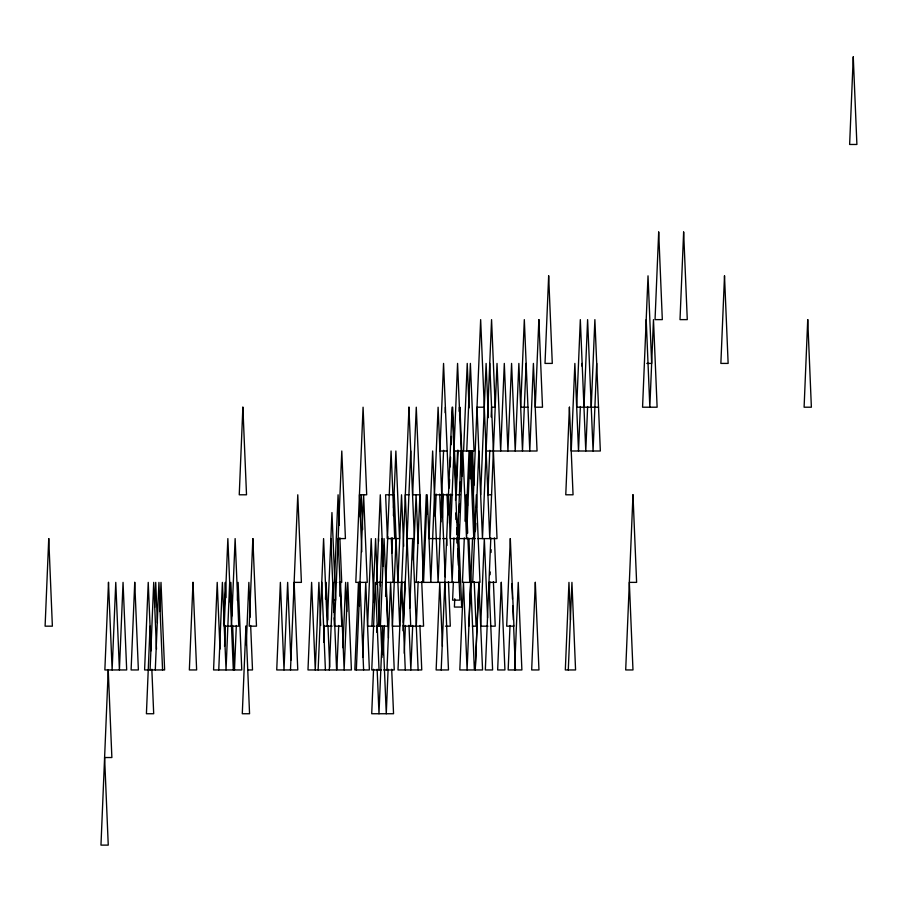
<?xml version="1.0" encoding="UTF-8"?>
<svg xmlns="http://www.w3.org/2000/svg" width="902" height="902" viewBox="0 0 902 902"><rect width="100%" height="100%" fill="white"/><g stroke="black" fill="none" stroke-linecap="round" stroke-linejoin="round"><path stroke-width="1.35" d="M150.059 626.168L146.417 713.741L153.69 713.741L151.84 669.261M150.082 669.949L153.712 582.376L156.486 649.102M154.682 607.396L155.719 582.376L157.399 622.684M155.291 669.949L158.932 582.376L162.563 669.949M159.778 611.567L160.996 582.376L164.626 669.949L144.602 669.949L148.232 582.376L151.074 650.793M218.758 669.949L222.399 582.376L226.041 669.949L229.672 582.376M223.606 624.083L225.342 582.376L225.974 597.665M224.553 646.317L225.421 625.469M230.044 601.837L230.856 582.376L232.242 615.739M231.498 626.168L235.129 538.584L238.771 626.168L224.215 626.168L227.856 538.584L233.314 669.949M236.335 625.469L234.486 669.949L232.637 625.469M237.373 600.45L238.128 582.376L241.77 669.949L213.571 669.949L217.213 582.376L219.987 649.102M246.269 644.93L248.862 582.376L250.305 617.126M290.489 669.949L297.773 494.792L301.403 582.376L294.131 582.376L297.773 669.949L276.734 669.949L280.375 582.376L284.006 669.949L287.648 582.376L290.884 660.219M318.135 669.949L323.592 538.584L327.234 626.168L331.947 512.55L335.589 600.134L333.165 600.134M323.694 642.145L324.382 625.469M325.487 599.052L326.174 582.376L327.73 619.911M329.32 669.949L332.962 582.376L336.593 669.949L307.988 669.949L311.618 582.376L315.26 669.949L318.902 582.376L320.684 625.469M334.507 626.168L341.79 451L345.421 538.584L338.149 538.584L341.79 626.168L334.507 626.168L334.168 617.825M338.712 625.469L336.863 669.949L351.419 669.949L347.789 582.376L344.147 669.949L340.505 582.376L339.93 596.278M342.918 647.715L345.635 582.376L346.842 611.567M360.281 517.038L361.206 494.792L362.649 529.542M356.335 669.949L363.607 494.792L367.249 582.376L355.794 582.376L363.078 407.208L366.708 494.792L359.436 494.792L361.803 551.787M362.627 657.445L365.75 582.376L369.38 669.949L354.824 669.949L358.466 582.376L359.447 606.009M371.94 626.168L375.582 538.584L379.223 626.168M376.574 584.462L380.294 494.792L383.271 566.388M373.563 669.261L371.714 713.741L393.543 713.741L391.693 669.261M376.81 632.415L377.104 625.469M378.479 626.168L382.121 538.584M380.407 626.168L384.049 538.584L387.691 626.168L376.055 626.168M387.432 538.584L391.073 451L394.715 538.584L387.432 538.584L385.616 494.792L392.889 494.792M387.77 536.498L385.864 582.376L405.28 582.376M383.17 654.66L384.376 625.469M385.594 596.278L386.169 582.376L388.48 637.985M393.509 507.995L395.877 451L399.518 538.584L395.877 538.584M386.969 669.949L390.611 582.376L394.253 669.949L383.745 669.949M391.829 553.174L392.46 537.885M393.385 515.64L394.253 494.792L399.71 626.168L392.438 626.168L396.068 538.584M388.108 669.261L386.27 713.741L382.628 626.168L378.987 713.741L377.137 669.261M397.895 582.376L401.525 494.792L403.668 546.229M399.936 620.599L401.559 581.677M408.989 407.208L397.996 669.949L421.753 669.949L419.904 625.469M402.98 630.814L403.205 625.255M403.329 622.481L404.998 582.162M410.737 451L403.453 626.168L423.579 626.168L421.73 581.677M404.254 653.273L405.415 625.469M409.767 608.095L412.665 538.584L418.122 669.949M413.364 560.131L416.081 494.792L418.1 543.444M412.688 625.469L410.838 669.949L408.989 625.255M416.273 582.376L419.904 494.792L412.631 494.792L416.273 407.208L423.545 582.376L427.187 494.792L430.829 582.376L438.101 407.208L445.148 576.806M416.273 626.856L418.145 581.677M422.677 580.978L426.263 494.792L427.074 514.253M435.226 516.339L436.151 494.093M443.592 450.301L438.101 582.376L432.644 451L429.002 538.584L440.368 538.584M445.148 412.766L445.374 407.208M442.442 517.725L443.423 494.093M441.202 669.949L452.116 407.208L459.389 582.376L414.875 582.376M449.309 487.835L449.647 479.503M450.177 466.988L450.572 457.258M451.101 444.742L451.44 436.399M451.958 423.895L452.657 407.208L454.27 446.129M449.489 523.284L450.696 494.093M453.965 537.885L452.116 582.376L448.474 494.792M455.521 500.351L455.758 494.792L459.93 494.792M456.04 487.835L457.607 450.301M459.219 411.38L459.389 407.208M458.137 450.301L456.299 494.792L454.45 450.301M459.592 415.551L459.93 407.208L462.376 466.052M453.356 582.061L452.601 600.134L459.885 600.134L458.667 570.932M455.95 519.496L456.243 512.55L456.649 522.281M454.755 598.714L454.405 607.057L461.677 607.057L458.791 537.547M457.066 543.105L457.291 537.547L457.506 543.128M457.404 534.762L458.047 519.473L458.678 534.762M457.573 538.584L461.215 451L453.932 451M458.284 534.412L458.69 524.682M459.208 512.167L459.558 503.823M460.076 491.319L460.482 481.589M461.001 469.074L461.756 451M459.242 538.584L462.884 451L466.526 538.584L470.156 451L473.798 538.584M466.751 451L470.382 363.416L474.024 451L463.594 451L467.236 363.416L469.085 407.907M464.305 537.885L462.455 582.376L479.999 582.376L476.369 494.792L472.727 582.376M465.004 521.209L466.097 494.792L467.687 533.105M466.627 505.909L467.089 494.792L467.552 505.74M466.492 512.167L469.029 451L469.716 467.687M470.404 478.804L471.554 451L474.914 531.74M471.915 466.289L472.547 451L473.978 485.208M473.381 494.792L480.653 319.624L489.752 538.584L497.025 363.416L500.666 451L504.308 363.416L507.939 451L511.581 363.416L515.222 451L518.864 363.416L522.495 451L526.137 363.416M468.792 626.168L470.641 581.677M472.58 537.885L467.089 669.949L463.459 582.376L459.817 669.949L474.373 669.949L468.916 538.584M475.546 530.241L475.828 523.284M476.47 507.995L478.838 451M480.653 494.792L486.11 363.416L488.365 417.637M475.23 669.949L478.861 582.376L482.559 669.949L475.23 669.949L478.917 582.376M489.775 450.301L487.926 494.792L491.567 494.792M491.162 416.938L491.567 407.208L495.209 407.208L491.567 319.624L482.469 538.584L477.011 407.208L484.295 407.208M490.823 537.885L485.332 669.949L492.605 669.949L488.974 582.376L496.247 582.376L494.397 537.885M489.234 595.579L489.809 581.677M490.102 574.732L490.214 571.947M491.026 552.486L491.139 549.701M510.013 625.469L508.164 669.949L521.886 669.949L518.244 582.376L514.602 669.949M568.294 669.949L571.936 582.376L575.566 669.949L565.317 669.949L568.959 582.376L570.515 619.911M580.358 406.509L578.509 451L574.867 363.416L571.237 451L600.337 451L594.88 319.624L591.238 407.208M582.027 366.201L582.151 363.416M583.966 407.208L587.608 319.624L593.065 451L596.707 363.416M587.63 406.509L585.781 451L580.324 319.624L576.694 407.208L598.522 407.208M646.802 363.416L651.661 363.416L648.019 275.832L642.562 407.208L657.118 407.208L653.476 319.624L649.835 407.208L646.204 319.624M527.952 407.208L520.679 407.208L524.321 319.624L529.778 451L533.409 363.416L537.051 451L486.11 451M447.2 451L439.917 451L443.558 363.416L448.734 487.948M408.989 494.792L405.28 494.792L410.737 626.168M434.46 494.792L452.657 494.792M407.095 538.584L414.379 538.584L408.922 407.208M442.792 538.584L446.422 538.584M475.196 538.584L450.301 538.584L457.573 363.416L462.252 476.019M477.519 538.584L497.025 538.584L489.752 363.416M336.874 582.376L334.45 582.376L338.081 494.792L339.355 525.37M339.299 582.376L341.723 582.376L339.874 537.885M376.664 582.376L381.512 582.376M323.592 626.168L332.083 626.168M374.364 626.168L367.565 626.168L371.207 538.584L373.856 602.525M445.441 626.168L450.301 626.168L448.452 581.677M472.434 626.168L476.076 626.168L474.226 581.677M487.959 626.168L480.687 626.168L484.318 538.584L487.61 617.825M490.384 626.168L495.232 626.168L493.394 581.677M247.655 669.949L252.504 669.949L250.655 625.469M381.32 669.949L371.759 669.949L375.401 582.376L379.043 669.949M511.862 583.763L512.494 599.052M512.787 606.009L513.362 619.911M513.588 625.469L515.437 669.949M467.89 537.885L469.739 582.376M456.874 527.839L457.167 534.796M457.742 548.698L458.43 565.374M447.009 494.093L447.866 514.952M446.659 538.584L446.941 545.53M444.833 582.376L448.474 669.949L436.14 669.949L439.781 582.376L442.431 646.317M439.725 494.093L440.886 521.897M405.167 582.376L405.449 589.22M401.638 582.376L405.28 669.949M391.299 537.885L393.148 582.376M378.479 538.584L378.592 541.358M380.272 581.677L380.441 585.849M380.689 625.469L382.008 657.445M359.977 582.376L363.607 669.949M330.876 538.584L333.932 612.266M327.967 625.469L329.704 667.176M321.777 582.376L325.408 669.949M48.742 538.584L45.1 626.168L52.372 626.168L48.742 538.584M108.499 582.376L104.858 669.949L126.686 669.949L123.044 582.376L119.414 669.949L115.772 582.376L112.13 669.949L108.499 582.376M108.229 669.949L100.968 845.118L108.251 845.118L104.609 757.533L111.871 757.533L108.229 669.949M134.736 582.376L131.106 669.949L138.378 669.949L134.736 582.376M192.994 582.376L189.352 669.949L196.636 669.949L192.994 582.376M242.875 407.208L239.244 494.792L246.517 494.792L242.875 407.208M245.93 626.168L242.288 713.741L249.561 713.741L245.93 626.168M252.842 538.584L249.211 626.168L256.484 626.168L252.842 538.584M501.298 582.376L497.656 669.949L504.928 669.949L501.298 582.376M510.318 538.584L506.676 626.168L513.948 626.168L510.318 538.584M538.866 319.624L535.236 407.208L542.508 407.208L538.866 319.624M535.314 582.376L531.673 669.949L538.956 669.949L535.314 582.376M548.653 275.832L545.011 363.416L552.283 363.416L548.653 275.832M569.41 407.208L565.768 494.792L573.052 494.792L569.41 407.208M632.978 494.792L625.695 669.949L632.978 669.949L629.337 582.376L636.609 582.376L632.978 494.792M658.686 232.051L655.044 319.624L662.316 319.624L658.686 232.051M683.637 232.051L680.007 319.624L687.279 319.624L683.637 232.051M724.509 275.832L720.867 363.416L728.139 363.416L724.509 275.832M807.73 319.624L804.099 407.208L811.372 407.208L807.73 319.624M853.258 56.882L849.628 144.467L856.9 144.467L853.258 56.882"/></g></svg>
